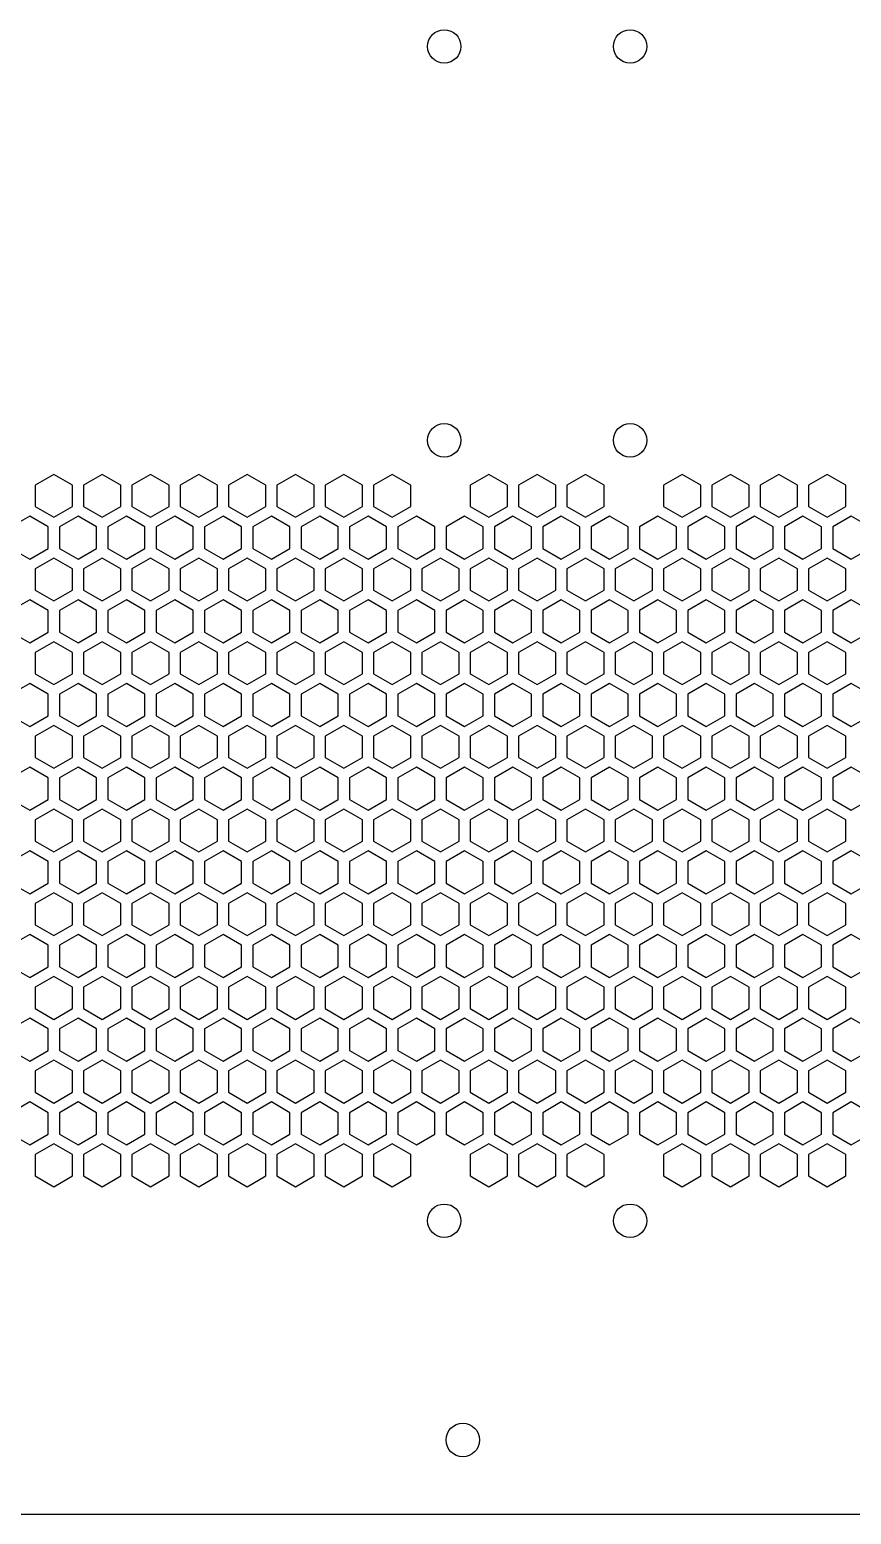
# Model space of a CAD drawing. Header units: millimetres. Extents: x 0 to 430, y 0 to 500.
# Drawn here: x 211.8 to 322.2, y 0 to 199.8 of the extents above; entities that cross this region are included whole.
import ezdxf

# ---------------------------------------------------------------- set-up
doc = ezdxf.new("R2010")
doc.units = ezdxf.units.MM
doc.layers.add('CUT', color=1, linetype='CONTINUOUS')

msp = doc.modelspace()

# ---------------------------------------------------------------- linework, layer by layer
at = {"layer": 'CUT'}
msp.add_line((0, 0), (430, 0), dxfattribs=at)
for points in [[(217.5, 138.4767), (215, 139.9201), (212.5, 138.4767), (212.5, 135.5899), (215, 134.1466), (217.5, 135.5899)], [(224, 138.4767), (221.5, 139.9201), (219, 138.4767), (219, 135.5899), (221.5, 134.1466), (224, 135.5899)], [(230.5, 138.4767), (228, 139.9201), (225.5, 138.4767), (225.5, 135.5899), (228, 134.1466), (230.5, 135.5899)], [(237, 138.4767), (234.5, 139.9201), (232, 138.4767), (232, 135.5899), (234.5, 134.1466), (237, 135.5899)], [(243.5, 138.4767), (241, 139.9201), (238.5, 138.4767), (238.5, 135.5899), (241, 134.1466), (243.5, 135.5899)], [(250, 138.4767), (247.5, 139.9201), (245, 138.4767), (245, 135.5899), (247.5, 134.1466), (250, 135.5899)], [(256.5, 138.4767), (254, 139.9201), (251.5, 138.4767), (251.5, 135.5899), (254, 134.1466), (256.5, 135.5899)], [(263, 138.4767), (260.5, 139.9201), (258, 138.4767), (258, 135.5899), (260.5, 134.1466), (263, 135.5899)], [(276, 138.4767), (273.5, 139.9201), (271, 138.4767), (271, 135.5899), (273.5, 134.1466), (276, 135.5899)], [(282.5, 138.4767), (280, 139.9201), (277.5, 138.4767), (277.5, 135.5899), (280, 134.1466), (282.5, 135.5899)], [(289, 138.4767), (286.5, 139.9201), (284, 138.4767), (284, 135.5899), (286.5, 134.1466), (289, 135.5899)], [(302, 138.4767), (299.5, 139.9201), (297, 138.4767), (297, 135.5899), (299.5, 134.1466), (302, 135.5899)], [(308.5, 138.4767), (306, 139.9201), (303.5, 138.4767), (303.5, 135.5899), (306, 134.1466), (308.5, 135.5899)], [(315, 138.4767), (312.5, 139.9201), (310, 138.4767), (310, 135.5899), (312.5, 134.1466), (315, 135.5899)], [(321.5, 138.4767), (319, 139.9201), (316.5, 138.4767), (316.5, 135.5899), (319, 134.1466), (321.5, 135.5899)], [(214.25, 132.8475), (211.75, 134.2909), (209.25, 132.8475), (209.25, 129.9608), (211.75, 128.5174), (214.25, 129.9608)], [(220.75, 132.8475), (218.25, 134.2909), (215.75, 132.8475), (215.75, 129.9608), (218.25, 128.5174), (220.75, 129.9608)], [(227.25, 132.8475), (224.75, 134.2909), (222.25, 132.8475), (222.25, 129.9608), (224.75, 128.5174), (227.25, 129.9608)], [(233.75, 132.8475), (231.25, 134.2909), (228.75, 132.8475), (228.75, 129.9608), (231.25, 128.5174), (233.75, 129.9608)], [(240.25, 132.8475), (237.75, 134.2909), (235.25, 132.8475), (235.25, 129.9608), (237.75, 128.5174), (240.25, 129.9608)], [(246.75, 132.8475), (244.25, 134.2909), (241.75, 132.8475), (241.75, 129.9608), (244.25, 128.5174), (246.75, 129.9608)], [(253.25, 132.8475), (250.75, 134.2909), (248.25, 132.8475), (248.25, 129.9608), (250.75, 128.5174), (253.25, 129.9608)], [(259.75, 132.8475), (257.25, 134.2909), (254.75, 132.8475), (254.75, 129.9608), (257.25, 128.5174), (259.75, 129.9608)], [(266.25, 132.8475), (263.75, 134.2909), (261.25, 132.8475), (261.25, 129.9608), (263.75, 128.5174), (266.25, 129.9608)], [(272.75, 132.8475), (270.25, 134.2909), (267.75, 132.8475), (267.75, 129.9608), (270.25, 128.5174), (272.75, 129.9608)], [(279.25, 132.8475), (276.75, 134.2909), (274.25, 132.8475), (274.25, 129.9608), (276.75, 128.5174), (279.25, 129.9608)], [(285.75, 132.8475), (283.25, 134.2909), (280.75, 132.8475), (280.75, 129.9608), (283.25, 128.5174), (285.75, 129.9608)], [(292.25, 132.8475), (289.75, 134.2909), (287.25, 132.8475), (287.25, 129.9608), (289.75, 128.5174), (292.25, 129.9608)], [(298.75, 132.8475), (296.25, 134.2909), (293.75, 132.8475), (293.75, 129.9608), (296.25, 128.5174), (298.75, 129.9608)], [(305.25, 132.8475), (302.75, 134.2909), (300.25, 132.8475), (300.25, 129.9608), (302.75, 128.5174), (305.25, 129.9608)], [(311.75, 132.8475), (309.25, 134.2909), (306.75, 132.8475), (306.75, 129.9608), (309.25, 128.5174), (311.75, 129.9608)], [(318.25, 132.8475), (315.75, 134.2909), (313.25, 132.8475), (313.25, 129.9608), (315.75, 128.5174), (318.25, 129.9608)], [(324.75, 132.8475), (322.25, 134.2909), (319.75, 132.8475), (319.75, 129.9608), (322.25, 128.5174), (324.75, 129.9608)], [(217.5, 127.2184), (215, 128.6617), (212.5, 127.2184), (212.5, 124.3316), (215, 122.8882), (217.5, 124.3316)], [(224, 127.2184), (221.5, 128.6617), (219, 127.2184), (219, 124.3316), (221.5, 122.8882), (224, 124.3316)], [(230.5, 127.2184), (228, 128.6617), (225.5, 127.2184), (225.5, 124.3316), (228, 122.8882), (230.5, 124.3316)], [(237, 127.2184), (234.5, 128.6617), (232, 127.2184), (232, 124.3316), (234.5, 122.8882), (237, 124.3316)], [(243.5, 127.2184), (241, 128.6617), (238.5, 127.2184), (238.5, 124.3316), (241, 122.8882), (243.5, 124.3316)], [(250, 127.2184), (247.5, 128.6617), (245, 127.2184), (245, 124.3316), (247.5, 122.8882), (250, 124.3316)], [(256.5, 127.2184), (254, 128.6617), (251.5, 127.2184), (251.5, 124.3316), (254, 122.8882), (256.5, 124.3316)], [(263, 127.2184), (260.5, 128.6617), (258, 127.2184), (258, 124.3316), (260.5, 122.8882), (263, 124.3316)], [(269.5, 127.2184), (267, 128.6617), (264.5, 127.2184), (264.5, 124.3316), (267, 122.8882), (269.5, 124.3316)], [(276, 127.2184), (273.5, 128.6617), (271, 127.2184), (271, 124.3316), (273.5, 122.8882), (276, 124.3316)], [(282.5, 127.2184), (280, 128.6617), (277.5, 127.2184), (277.5, 124.3316), (280, 122.8882), (282.5, 124.3316)], [(289, 127.2184), (286.5, 128.6617), (284, 127.2184), (284, 124.3316), (286.5, 122.8882), (289, 124.3316)], [(295.5, 127.2184), (293, 128.6617), (290.5, 127.2184), (290.5, 124.3316), (293, 122.8882), (295.5, 124.3316)], [(302, 127.2184), (299.5, 128.6617), (297, 127.2184), (297, 124.3316), (299.5, 122.8882), (302, 124.3316)], [(308.5, 127.2184), (306, 128.6617), (303.5, 127.2184), (303.5, 124.3316), (306, 122.8882), (308.5, 124.3316)], [(315, 127.2184), (312.5, 128.6617), (310, 127.2184), (310, 124.3316), (312.5, 122.8882), (315, 124.3316)], [(321.5, 127.2184), (319, 128.6617), (316.5, 127.2184), (316.5, 124.3316), (319, 122.8882), (321.5, 124.3316)], [(214.25, 121.5892), (211.75, 123.0326), (209.25, 121.5892), (209.25, 118.7024), (211.75, 117.2591), (214.25, 118.7024)], [(220.75, 121.5892), (218.25, 123.0326), (215.75, 121.5892), (215.75, 118.7024), (218.25, 117.2591), (220.75, 118.7024)], [(227.25, 121.5892), (224.75, 123.0326), (222.25, 121.5892), (222.25, 118.7024), (224.75, 117.2591), (227.25, 118.7024)], [(233.75, 121.5892), (231.25, 123.0326), (228.75, 121.5892), (228.75, 118.7024), (231.25, 117.2591), (233.75, 118.7024)], [(240.25, 121.5892), (237.75, 123.0326), (235.25, 121.5892), (235.25, 118.7024), (237.75, 117.2591), (240.25, 118.7024)], [(246.75, 121.5892), (244.25, 123.0326), (241.75, 121.5892), (241.75, 118.7024), (244.25, 117.2591), (246.75, 118.7024)], [(253.25, 121.5892), (250.75, 123.0326), (248.25, 121.5892), (248.25, 118.7024), (250.75, 117.2591), (253.25, 118.7024)], [(259.75, 121.5892), (257.25, 123.0326), (254.75, 121.5892), (254.75, 118.7024), (257.25, 117.2591), (259.75, 118.7024)], [(266.25, 121.5892), (263.75, 123.0326), (261.25, 121.5892), (261.25, 118.7024), (263.75, 117.2591), (266.25, 118.7024)], [(272.75, 121.5892), (270.25, 123.0326), (267.75, 121.5892), (267.75, 118.7024), (270.25, 117.2591), (272.75, 118.7024)], [(279.25, 121.5892), (276.75, 123.0326), (274.25, 121.5892), (274.25, 118.7024), (276.75, 117.2591), (279.25, 118.7024)], [(285.75, 121.5892), (283.25, 123.0326), (280.75, 121.5892), (280.75, 118.7024), (283.25, 117.2591), (285.75, 118.7024)], [(292.25, 121.5892), (289.75, 123.0326), (287.25, 121.5892), (287.25, 118.7024), (289.75, 117.2591), (292.25, 118.7024)], [(298.75, 121.5892), (296.25, 123.0326), (293.75, 121.5892), (293.75, 118.7024), (296.25, 117.2591), (298.75, 118.7024)], [(305.25, 121.5892), (302.75, 123.0326), (300.25, 121.5892), (300.25, 118.7024), (302.75, 117.2591), (305.25, 118.7024)], [(311.75, 121.5892), (309.25, 123.0326), (306.75, 121.5892), (306.75, 118.7024), (309.25, 117.2591), (311.75, 118.7024)], [(318.25, 121.5892), (315.75, 123.0326), (313.25, 121.5892), (313.25, 118.7024), (315.75, 117.2591), (318.25, 118.7024)], [(324.75, 121.5892), (322.25, 123.0326), (319.75, 121.5892), (319.75, 118.7024), (322.25, 117.2591), (324.75, 118.7024)], [(217.5, 115.96), (215, 117.4034), (212.5, 115.96), (212.5, 113.0733), (215, 111.6299), (217.5, 113.0733)], [(224, 115.96), (221.5, 117.4034), (219, 115.96), (219, 113.0733), (221.5, 111.6299), (224, 113.0733)], [(230.5, 115.96), (228, 117.4034), (225.5, 115.96), (225.5, 113.0733), (228, 111.6299), (230.5, 113.0733)], [(237, 115.96), (234.5, 117.4034), (232, 115.96), (232, 113.0733), (234.5, 111.6299), (237, 113.0733)], [(243.5, 115.96), (241, 117.4034), (238.5, 115.96), (238.5, 113.0733), (241, 111.6299), (243.5, 113.0733)], [(250, 115.96), (247.5, 117.4034), (245, 115.96), (245, 113.0733), (247.5, 111.6299), (250, 113.0733)], [(256.5, 115.96), (254, 117.4034), (251.5, 115.96), (251.5, 113.0733), (254, 111.6299), (256.5, 113.0733)], [(263, 115.96), (260.5, 117.4034), (258, 115.96), (258, 113.0733), (260.5, 111.6299), (263, 113.0733)], [(269.5, 115.96), (267, 117.4034), (264.5, 115.96), (264.5, 113.0733), (267, 111.6299), (269.5, 113.0733)], [(276, 115.96), (273.5, 117.4034), (271, 115.96), (271, 113.0733), (273.5, 111.6299), (276, 113.0733)], [(282.5, 115.96), (280, 117.4034), (277.5, 115.96), (277.5, 113.0733), (280, 111.6299), (282.5, 113.0733)], [(289, 115.96), (286.5, 117.4034), (284, 115.96), (284, 113.0733), (286.5, 111.6299), (289, 113.0733)], [(295.5, 115.96), (293, 117.4034), (290.5, 115.96), (290.5, 113.0733), (293, 111.6299), (295.5, 113.0733)], [(302, 115.96), (299.5, 117.4034), (297, 115.96), (297, 113.0733), (299.5, 111.6299), (302, 113.0733)], [(308.5, 115.96), (306, 117.4034), (303.5, 115.96), (303.5, 113.0733), (306, 111.6299), (308.5, 113.0733)], [(315, 115.96), (312.5, 117.4034), (310, 115.96), (310, 113.0733), (312.5, 111.6299), (315, 113.0733)], [(321.5, 115.96), (319, 117.4034), (316.5, 115.96), (316.5, 113.0733), (319, 111.6299), (321.5, 113.0733)], [(214.25, 110.3309), (211.75, 111.7742), (209.25, 110.3309), (209.25, 107.4441), (211.75, 106.0007), (214.25, 107.4441)], [(220.75, 110.3309), (218.25, 111.7742), (215.75, 110.3309), (215.75, 107.4441), (218.25, 106.0007), (220.75, 107.4441)], [(227.25, 110.3309), (224.75, 111.7742), (222.25, 110.3309), (222.25, 107.4441), (224.75, 106.0007), (227.25, 107.4441)], [(233.75, 110.3309), (231.25, 111.7742), (228.75, 110.3309), (228.75, 107.4441), (231.25, 106.0007), (233.75, 107.4441)], [(240.25, 110.3309), (237.75, 111.7742), (235.25, 110.3309), (235.25, 107.4441), (237.75, 106.0007), (240.25, 107.4441)], [(246.75, 110.3309), (244.25, 111.7742), (241.75, 110.3309), (241.75, 107.4441), (244.25, 106.0007), (246.75, 107.4441)], [(253.25, 110.3309), (250.75, 111.7742), (248.25, 110.3309), (248.25, 107.4441), (250.75, 106.0007), (253.25, 107.4441)], [(259.75, 110.3309), (257.25, 111.7742), (254.75, 110.3309), (254.75, 107.4441), (257.25, 106.0007), (259.75, 107.4441)], [(266.25, 110.3309), (263.75, 111.7742), (261.25, 110.3309), (261.25, 107.4441), (263.75, 106.0007), (266.25, 107.4441)], [(272.75, 110.3309), (270.25, 111.7742), (267.75, 110.3309), (267.75, 107.4441), (270.25, 106.0007), (272.75, 107.4441)], [(279.25, 110.3309), (276.75, 111.7742), (274.25, 110.3309), (274.25, 107.4441), (276.75, 106.0007), (279.25, 107.4441)], [(285.75, 110.3309), (283.25, 111.7742), (280.75, 110.3309), (280.75, 107.4441), (283.25, 106.0007), (285.75, 107.4441)], [(292.25, 110.3309), (289.75, 111.7742), (287.25, 110.3309), (287.25, 107.4441), (289.75, 106.0007), (292.25, 107.4441)], [(298.75, 110.3309), (296.25, 111.7742), (293.75, 110.3309), (293.75, 107.4441), (296.25, 106.0007), (298.75, 107.4441)], [(305.25, 110.3309), (302.75, 111.7742), (300.25, 110.3309), (300.25, 107.4441), (302.75, 106.0007), (305.25, 107.4441)], [(311.75, 110.3309), (309.25, 111.7742), (306.75, 110.3309), (306.75, 107.4441), (309.25, 106.0007), (311.75, 107.4441)], [(318.25, 110.3309), (315.75, 111.7742), (313.25, 110.3309), (313.25, 107.4441), (315.75, 106.0007), (318.25, 107.4441)], [(324.75, 110.3309), (322.25, 111.7742), (319.75, 110.3309), (319.75, 107.4441), (322.25, 106.0007), (324.75, 107.4441)], [(217.5, 104.7017), (215, 106.1451), (212.5, 104.7017), (212.5, 101.815), (215, 100.3716), (217.5, 101.815)], [(224, 104.7017), (221.5, 106.1451), (219, 104.7017), (219, 101.815), (221.5, 100.3716), (224, 101.815)], [(230.5, 104.7017), (228, 106.1451), (225.5, 104.7017), (225.5, 101.815), (228, 100.3716), (230.5, 101.815)], [(237, 104.7017), (234.5, 106.1451), (232, 104.7017), (232, 101.815), (234.5, 100.3716), (237, 101.815)], [(243.5, 104.7017), (241, 106.1451), (238.5, 104.7017), (238.5, 101.815), (241, 100.3716), (243.5, 101.815)], [(250, 104.7017), (247.5, 106.1451), (245, 104.7017), (245, 101.815), (247.5, 100.3716), (250, 101.815)], [(256.5, 104.7017), (254, 106.1451), (251.5, 104.7017), (251.5, 101.815), (254, 100.3716), (256.5, 101.815)], [(263, 104.7017), (260.5, 106.1451), (258, 104.7017), (258, 101.815), (260.5, 100.3716), (263, 101.815)], [(269.5, 104.7017), (267, 106.1451), (264.5, 104.7017), (264.5, 101.815), (267, 100.3716), (269.5, 101.815)], [(276, 104.7017), (273.5, 106.1451), (271, 104.7017), (271, 101.815), (273.5, 100.3716), (276, 101.815)], [(282.5, 104.7017), (280, 106.1451), (277.5, 104.7017), (277.5, 101.815), (280, 100.3716), (282.5, 101.815)], [(289, 104.7017), (286.5, 106.1451), (284, 104.7017), (284, 101.815), (286.5, 100.3716), (289, 101.815)], [(295.5, 104.7017), (293, 106.1451), (290.5, 104.7017), (290.5, 101.815), (293, 100.3716), (295.5, 101.815)], [(302, 104.7017), (299.5, 106.1451), (297, 104.7017), (297, 101.815), (299.5, 100.3716), (302, 101.815)], [(308.5, 104.7017), (306, 106.1451), (303.5, 104.7017), (303.5, 101.815), (306, 100.3716), (308.5, 101.815)], [(315, 104.7017), (312.5, 106.1451), (310, 104.7017), (310, 101.815), (312.5, 100.3716), (315, 101.815)], [(321.5, 104.7017), (319, 106.1451), (316.5, 104.7017), (316.5, 101.815), (319, 100.3716), (321.5, 101.815)], [(214.25, 99.0725), (211.75, 100.5159), (209.25, 99.0725), (209.25, 96.1858), (211.75, 94.7424), (214.25, 96.1858)], [(220.75, 99.0725), (218.25, 100.5159), (215.75, 99.0725), (215.75, 96.1858), (218.25, 94.7424), (220.75, 96.1858)], [(227.25, 99.0725), (224.75, 100.5159), (222.25, 99.0725), (222.25, 96.1858), (224.75, 94.7424), (227.25, 96.1858)], [(233.75, 99.0725), (231.25, 100.5159), (228.75, 99.0725), (228.75, 96.1858), (231.25, 94.7424), (233.75, 96.1858)], [(240.25, 99.0725), (237.75, 100.5159), (235.25, 99.0725), (235.25, 96.1858), (237.75, 94.7424), (240.25, 96.1858)], [(246.75, 99.0725), (244.25, 100.5159), (241.75, 99.0725), (241.75, 96.1858), (244.25, 94.7424), (246.75, 96.1858)], [(253.25, 99.0725), (250.75, 100.5159), (248.25, 99.0725), (248.25, 96.1858), (250.75, 94.7424), (253.25, 96.1858)], [(259.75, 99.0725), (257.25, 100.5159), (254.75, 99.0725), (254.75, 96.1858), (257.25, 94.7424), (259.75, 96.1858)], [(266.25, 99.0725), (263.75, 100.5159), (261.25, 99.0725), (261.25, 96.1858), (263.75, 94.7424), (266.25, 96.1858)], [(272.75, 99.0725), (270.25, 100.5159), (267.75, 99.0725), (267.75, 96.1858), (270.25, 94.7424), (272.75, 96.1858)], [(279.25, 99.0725), (276.75, 100.5159), (274.25, 99.0725), (274.25, 96.1858), (276.75, 94.7424), (279.25, 96.1858)], [(285.75, 99.0725), (283.25, 100.5159), (280.75, 99.0725), (280.75, 96.1858), (283.25, 94.7424), (285.75, 96.1858)], [(292.25, 99.0725), (289.75, 100.5159), (287.25, 99.0725), (287.25, 96.1858), (289.75, 94.7424), (292.25, 96.1858)], [(298.75, 99.0725), (296.25, 100.5159), (293.75, 99.0725), (293.75, 96.1858), (296.25, 94.7424), (298.75, 96.1858)], [(305.25, 99.0725), (302.75, 100.5159), (300.25, 99.0725), (300.25, 96.1858), (302.75, 94.7424), (305.25, 96.1858)], [(311.75, 99.0725), (309.25, 100.5159), (306.75, 99.0725), (306.75, 96.1858), (309.25, 94.7424), (311.75, 96.1858)], [(318.25, 99.0725), (315.75, 100.5159), (313.25, 99.0725), (313.25, 96.1858), (315.75, 94.7424), (318.25, 96.1858)], [(324.75, 99.0725), (322.25, 100.5159), (319.75, 99.0725), (319.75, 96.1858), (322.25, 94.7424), (324.75, 96.1858)], [(217.5, 93.4434), (215, 94.8868), (212.5, 93.4434), (212.5, 90.5566), (215, 89.1132), (217.5, 90.5566)], [(224, 93.4434), (221.5, 94.8868), (219, 93.4434), (219, 90.5566), (221.5, 89.1132), (224, 90.5566)], [(230.5, 93.4434), (228, 94.8868), (225.5, 93.4434), (225.5, 90.5566), (228, 89.1132), (230.5, 90.5566)], [(237, 93.4434), (234.5, 94.8868), (232, 93.4434), (232, 90.5566), (234.5, 89.1132), (237, 90.5566)], [(243.5, 93.4434), (241, 94.8868), (238.5, 93.4434), (238.5, 90.5566), (241, 89.1132), (243.5, 90.5566)], [(250, 93.4434), (247.5, 94.8868), (245, 93.4434), (245, 90.5566), (247.5, 89.1132), (250, 90.5566)], [(256.5, 93.4434), (254, 94.8868), (251.5, 93.4434), (251.5, 90.5566), (254, 89.1132), (256.5, 90.5566)], [(263, 93.4434), (260.5, 94.8868), (258, 93.4434), (258, 90.5566), (260.5, 89.1132), (263, 90.5566)], [(269.5, 93.4434), (267, 94.8868), (264.5, 93.4434), (264.5, 90.5566), (267, 89.1132), (269.5, 90.5566)], [(276, 93.4434), (273.5, 94.8868), (271, 93.4434), (271, 90.5566), (273.5, 89.1132), (276, 90.5566)], [(282.5, 93.4434), (280, 94.8868), (277.5, 93.4434), (277.5, 90.5566), (280, 89.1132), (282.5, 90.5566)], [(289, 93.4434), (286.5, 94.8868), (284, 93.4434), (284, 90.5566), (286.5, 89.1132), (289, 90.5566)], [(295.5, 93.4434), (293, 94.8868), (290.5, 93.4434), (290.5, 90.5566), (293, 89.1132), (295.5, 90.5566)], [(302, 93.4434), (299.5, 94.8868), (297, 93.4434), (297, 90.5566), (299.5, 89.1132), (302, 90.5566)], [(308.5, 93.4434), (306, 94.8868), (303.5, 93.4434), (303.5, 90.5566), (306, 89.1132), (308.5, 90.5566)], [(315, 93.4434), (312.5, 94.8868), (310, 93.4434), (310, 90.5566), (312.5, 89.1132), (315, 90.5566)], [(321.5, 93.4434), (319, 94.8868), (316.5, 93.4434), (316.5, 90.5566), (319, 89.1132), (321.5, 90.5566)], [(214.25, 87.8142), (211.75, 89.2576), (209.25, 87.8142), (209.25, 84.9275), (211.75, 83.4841), (214.25, 84.9275)], [(220.75, 87.8142), (218.25, 89.2576), (215.75, 87.8142), (215.75, 84.9275), (218.25, 83.4841), (220.75, 84.9275)], [(227.25, 87.8142), (224.75, 89.2576), (222.25, 87.8142), (222.25, 84.9275), (224.75, 83.4841), (227.25, 84.9275)], [(233.75, 87.8142), (231.25, 89.2576), (228.75, 87.8142), (228.75, 84.9275), (231.25, 83.4841), (233.75, 84.9275)], [(240.25, 87.8142), (237.75, 89.2576), (235.25, 87.8142), (235.25, 84.9275), (237.75, 83.4841), (240.25, 84.9275)], [(246.75, 87.8142), (244.25, 89.2576), (241.75, 87.8142), (241.75, 84.9275), (244.25, 83.4841), (246.75, 84.9275)], [(253.25, 87.8142), (250.75, 89.2576), (248.25, 87.8142), (248.25, 84.9275), (250.75, 83.4841), (253.25, 84.9275)], [(259.75, 87.8142), (257.25, 89.2576), (254.75, 87.8142), (254.75, 84.9275), (257.25, 83.4841), (259.75, 84.9275)], [(266.25, 87.8142), (263.75, 89.2576), (261.25, 87.8142), (261.25, 84.9275), (263.75, 83.4841), (266.25, 84.9275)], [(272.75, 87.8142), (270.25, 89.2576), (267.75, 87.8142), (267.75, 84.9275), (270.25, 83.4841), (272.75, 84.9275)], [(279.25, 87.8142), (276.75, 89.2576), (274.25, 87.8142), (274.25, 84.9275), (276.75, 83.4841), (279.25, 84.9275)], [(285.75, 87.8142), (283.25, 89.2576), (280.75, 87.8142), (280.75, 84.9275), (283.25, 83.4841), (285.75, 84.9275)], [(292.25, 87.8142), (289.75, 89.2576), (287.25, 87.8142), (287.25, 84.9275), (289.75, 83.4841), (292.25, 84.9275)], [(298.75, 87.8142), (296.25, 89.2576), (293.75, 87.8142), (293.75, 84.9275), (296.25, 83.4841), (298.75, 84.9275)], [(305.25, 87.8142), (302.75, 89.2576), (300.25, 87.8142), (300.25, 84.9275), (302.75, 83.4841), (305.25, 84.9275)], [(311.75, 87.8142), (309.25, 89.2576), (306.75, 87.8142), (306.75, 84.9275), (309.25, 83.4841), (311.75, 84.9275)], [(318.25, 87.8142), (315.75, 89.2576), (313.25, 87.8142), (313.25, 84.9275), (315.75, 83.4841), (318.25, 84.9275)], [(324.75, 87.8142), (322.25, 89.2576), (319.75, 87.8142), (319.75, 84.9275), (322.25, 83.4841), (324.75, 84.9275)], [(217.5, 82.185), (215, 83.6284), (212.5, 82.185), (212.5, 79.2983), (215, 77.8549), (217.5, 79.2983)], [(224, 82.185), (221.5, 83.6284), (219, 82.185), (219, 79.2983), (221.5, 77.8549), (224, 79.2983)], [(230.5, 82.185), (228, 83.6284), (225.5, 82.185), (225.5, 79.2983), (228, 77.8549), (230.5, 79.2983)], [(237, 82.185), (234.5, 83.6284), (232, 82.185), (232, 79.2983), (234.5, 77.8549), (237, 79.2983)], [(243.5, 82.185), (241, 83.6284), (238.5, 82.185), (238.5, 79.2983), (241, 77.8549), (243.5, 79.2983)], [(250, 82.185), (247.5, 83.6284), (245, 82.185), (245, 79.2983), (247.5, 77.8549), (250, 79.2983)], [(256.5, 82.185), (254, 83.6284), (251.5, 82.185), (251.5, 79.2983), (254, 77.8549), (256.5, 79.2983)], [(263, 82.185), (260.5, 83.6284), (258, 82.185), (258, 79.2983), (260.5, 77.8549), (263, 79.2983)], [(269.5, 82.185), (267, 83.6284), (264.5, 82.185), (264.5, 79.2983), (267, 77.8549), (269.5, 79.2983)], [(276, 82.185), (273.5, 83.6284), (271, 82.185), (271, 79.2983), (273.5, 77.8549), (276, 79.2983)], [(282.5, 82.185), (280, 83.6284), (277.5, 82.185), (277.5, 79.2983), (280, 77.8549), (282.5, 79.2983)], [(289, 82.185), (286.5, 83.6284), (284, 82.185), (284, 79.2983), (286.5, 77.8549), (289, 79.2983)], [(295.5, 82.185), (293, 83.6284), (290.5, 82.185), (290.5, 79.2983), (293, 77.8549), (295.5, 79.2983)], [(302, 82.185), (299.5, 83.6284), (297, 82.185), (297, 79.2983), (299.5, 77.8549), (302, 79.2983)], [(308.5, 82.185), (306, 83.6284), (303.5, 82.185), (303.5, 79.2983), (306, 77.8549), (308.5, 79.2983)], [(315, 82.185), (312.5, 83.6284), (310, 82.185), (310, 79.2983), (312.5, 77.8549), (315, 79.2983)], [(321.5, 82.185), (319, 83.6284), (316.5, 82.185), (316.5, 79.2983), (319, 77.8549), (321.5, 79.2983)], [(214.25, 76.5559), (211.75, 77.9993), (209.25, 76.5559), (209.25, 73.6691), (211.75, 72.2258), (214.25, 73.6691)], [(220.75, 76.5559), (218.25, 77.9993), (215.75, 76.5559), (215.75, 73.6691), (218.25, 72.2258), (220.75, 73.6691)], [(227.25, 76.5559), (224.75, 77.9993), (222.25, 76.5559), (222.25, 73.6691), (224.75, 72.2258), (227.25, 73.6691)], [(233.75, 76.5559), (231.25, 77.9993), (228.75, 76.5559), (228.75, 73.6691), (231.25, 72.2258), (233.75, 73.6691)], [(240.25, 76.5559), (237.75, 77.9993), (235.25, 76.5559), (235.25, 73.6691), (237.75, 72.2258), (240.25, 73.6691)], [(246.75, 76.5559), (244.25, 77.9993), (241.75, 76.5559), (241.75, 73.6691), (244.25, 72.2258), (246.75, 73.6691)], [(253.25, 76.5559), (250.75, 77.9993), (248.25, 76.5559), (248.25, 73.6691), (250.75, 72.2258), (253.25, 73.6691)], [(259.75, 76.5559), (257.25, 77.9993), (254.75, 76.5559), (254.75, 73.6691), (257.25, 72.2258), (259.75, 73.6691)], [(266.25, 76.5559), (263.75, 77.9993), (261.25, 76.5559), (261.25, 73.6691), (263.75, 72.2258), (266.25, 73.6691)], [(272.75, 76.5559), (270.25, 77.9993), (267.75, 76.5559), (267.75, 73.6691), (270.25, 72.2258), (272.75, 73.6691)], [(279.25, 76.5559), (276.75, 77.9993), (274.25, 76.5559), (274.25, 73.6691), (276.75, 72.2258), (279.25, 73.6691)], [(285.75, 76.5559), (283.25, 77.9993), (280.75, 76.5559), (280.75, 73.6691), (283.25, 72.2258), (285.75, 73.6691)], [(292.25, 76.5559), (289.75, 77.9993), (287.25, 76.5559), (287.25, 73.6691), (289.75, 72.2258), (292.25, 73.6691)], [(298.75, 76.5559), (296.25, 77.9993), (293.75, 76.5559), (293.75, 73.6691), (296.25, 72.2258), (298.75, 73.6691)], [(305.25, 76.5559), (302.75, 77.9993), (300.25, 76.5559), (300.25, 73.6691), (302.75, 72.2258), (305.25, 73.6691)], [(311.75, 76.5559), (309.25, 77.9993), (306.75, 76.5559), (306.75, 73.6691), (309.25, 72.2258), (311.75, 73.6691)], [(318.25, 76.5559), (315.75, 77.9993), (313.25, 76.5559), (313.25, 73.6691), (315.75, 72.2258), (318.25, 73.6691)], [(324.75, 76.5559), (322.25, 77.9993), (319.75, 76.5559), (319.75, 73.6691), (322.25, 72.2258), (324.75, 73.6691)], [(217.5, 70.9267), (215, 72.3701), (212.5, 70.9267), (212.5, 68.04), (215, 66.5966), (217.5, 68.04)], [(224, 70.9267), (221.5, 72.3701), (219, 70.9267), (219, 68.04), (221.5, 66.5966), (224, 68.04)], [(230.5, 70.9267), (228, 72.3701), (225.5, 70.9267), (225.5, 68.04), (228, 66.5966), (230.5, 68.04)], [(237, 70.9267), (234.5, 72.3701), (232, 70.9267), (232, 68.04), (234.5, 66.5966), (237, 68.04)], [(243.5, 70.9267), (241, 72.3701), (238.5, 70.9267), (238.5, 68.04), (241, 66.5966), (243.5, 68.04)], [(250, 70.9267), (247.5, 72.3701), (245, 70.9267), (245, 68.04), (247.5, 66.5966), (250, 68.04)], [(256.5, 70.9267), (254, 72.3701), (251.5, 70.9267), (251.5, 68.04), (254, 66.5966), (256.5, 68.04)], [(263, 70.9267), (260.5, 72.3701), (258, 70.9267), (258, 68.04), (260.5, 66.5966), (263, 68.04)], [(269.5, 70.9267), (267, 72.3701), (264.5, 70.9267), (264.5, 68.04), (267, 66.5966), (269.5, 68.04)], [(276, 70.9267), (273.5, 72.3701), (271, 70.9267), (271, 68.04), (273.5, 66.5966), (276, 68.04)], [(282.5, 70.9267), (280, 72.3701), (277.5, 70.9267), (277.5, 68.04), (280, 66.5966), (282.5, 68.04)], [(289, 70.9267), (286.5, 72.3701), (284, 70.9267), (284, 68.04), (286.5, 66.5966), (289, 68.04)], [(295.5, 70.9267), (293, 72.3701), (290.5, 70.9267), (290.5, 68.04), (293, 66.5966), (295.5, 68.04)], [(302, 70.9267), (299.5, 72.3701), (297, 70.9267), (297, 68.04), (299.5, 66.5966), (302, 68.04)], [(308.5, 70.9267), (306, 72.3701), (303.5, 70.9267), (303.5, 68.04), (306, 66.5966), (308.5, 68.04)], [(315, 70.9267), (312.5, 72.3701), (310, 70.9267), (310, 68.04), (312.5, 66.5966), (315, 68.04)], [(321.5, 70.9267), (319, 72.3701), (316.5, 70.9267), (316.5, 68.04), (319, 66.5966), (321.5, 68.04)], [(214.25, 65.2976), (211.75, 66.7409), (209.25, 65.2976), (209.25, 62.4108), (211.75, 60.9674), (214.25, 62.4108)], [(220.75, 65.2976), (218.25, 66.7409), (215.75, 65.2976), (215.75, 62.4108), (218.25, 60.9674), (220.75, 62.4108)], [(227.25, 65.2976), (224.75, 66.7409), (222.25, 65.2976), (222.25, 62.4108), (224.75, 60.9674), (227.25, 62.4108)], [(233.75, 65.2976), (231.25, 66.7409), (228.75, 65.2976), (228.75, 62.4108), (231.25, 60.9674), (233.75, 62.4108)], [(240.25, 65.2976), (237.75, 66.7409), (235.25, 65.2976), (235.25, 62.4108), (237.75, 60.9674), (240.25, 62.4108)], [(246.75, 65.2976), (244.25, 66.7409), (241.75, 65.2976), (241.75, 62.4108), (244.25, 60.9674), (246.75, 62.4108)], [(253.25, 65.2976), (250.75, 66.7409), (248.25, 65.2976), (248.25, 62.4108), (250.75, 60.9674), (253.25, 62.4108)], [(259.75, 65.2976), (257.25, 66.7409), (254.75, 65.2976), (254.75, 62.4108), (257.25, 60.9674), (259.75, 62.4108)], [(266.25, 65.2976), (263.75, 66.7409), (261.25, 65.2976), (261.25, 62.4108), (263.75, 60.9674), (266.25, 62.4108)], [(272.75, 65.2976), (270.25, 66.7409), (267.75, 65.2976), (267.75, 62.4108), (270.25, 60.9674), (272.75, 62.4108)], [(279.25, 65.2976), (276.75, 66.7409), (274.25, 65.2976), (274.25, 62.4108), (276.75, 60.9674), (279.25, 62.4108)], [(285.75, 65.2976), (283.25, 66.7409), (280.75, 65.2976), (280.75, 62.4108), (283.25, 60.9674), (285.75, 62.4108)], [(292.25, 65.2976), (289.75, 66.7409), (287.25, 65.2976), (287.25, 62.4108), (289.75, 60.9674), (292.25, 62.4108)], [(298.75, 65.2976), (296.25, 66.7409), (293.75, 65.2976), (293.75, 62.4108), (296.25, 60.9674), (298.75, 62.4108)], [(305.25, 65.2976), (302.75, 66.7409), (300.25, 65.2976), (300.25, 62.4108), (302.75, 60.9674), (305.25, 62.4108)], [(311.75, 65.2976), (309.25, 66.7409), (306.75, 65.2976), (306.75, 62.4108), (309.25, 60.9674), (311.75, 62.4108)], [(318.25, 65.2976), (315.75, 66.7409), (313.25, 65.2976), (313.25, 62.4108), (315.75, 60.9674), (318.25, 62.4108)], [(324.75, 65.2976), (322.25, 66.7409), (319.75, 65.2976), (319.75, 62.4108), (322.25, 60.9674), (324.75, 62.4108)], [(217.5, 59.6684), (215, 61.1118), (212.5, 59.6684), (212.5, 56.7816), (215, 55.3383), (217.5, 56.7816)], [(224, 59.6684), (221.5, 61.1118), (219, 59.6684), (219, 56.7816), (221.5, 55.3383), (224, 56.7816)], [(230.5, 59.6684), (228, 61.1118), (225.5, 59.6684), (225.5, 56.7816), (228, 55.3383), (230.5, 56.7816)], [(237, 59.6684), (234.5, 61.1118), (232, 59.6684), (232, 56.7816), (234.5, 55.3383), (237, 56.7816)], [(243.5, 59.6684), (241, 61.1118), (238.5, 59.6684), (238.5, 56.7816), (241, 55.3383), (243.5, 56.7816)], [(250, 59.6684), (247.5, 61.1118), (245, 59.6684), (245, 56.7816), (247.5, 55.3383), (250, 56.7816)], [(256.5, 59.6684), (254, 61.1118), (251.5, 59.6684), (251.5, 56.7816), (254, 55.3383), (256.5, 56.7816)], [(263, 59.6684), (260.5, 61.1118), (258, 59.6684), (258, 56.7816), (260.5, 55.3383), (263, 56.7816)], [(269.5, 59.6684), (267, 61.1118), (264.5, 59.6684), (264.5, 56.7816), (267, 55.3383), (269.5, 56.7816)], [(276, 59.6684), (273.5, 61.1118), (271, 59.6684), (271, 56.7816), (273.5, 55.3383), (276, 56.7816)], [(282.5, 59.6684), (280, 61.1118), (277.5, 59.6684), (277.5, 56.7816), (280, 55.3383), (282.5, 56.7816)], [(289, 59.6684), (286.5, 61.1118), (284, 59.6684), (284, 56.7816), (286.5, 55.3383), (289, 56.7816)], [(295.5, 59.6684), (293, 61.1118), (290.5, 59.6684), (290.5, 56.7816), (293, 55.3383), (295.5, 56.7816)], [(302, 59.6684), (299.5, 61.1118), (297, 59.6684), (297, 56.7816), (299.5, 55.3383), (302, 56.7816)], [(308.5, 59.6684), (306, 61.1118), (303.5, 59.6684), (303.5, 56.7816), (306, 55.3383), (308.5, 56.7816)], [(315, 59.6684), (312.5, 61.1118), (310, 59.6684), (310, 56.7816), (312.5, 55.3383), (315, 56.7816)], [(321.5, 59.6684), (319, 61.1118), (316.5, 59.6684), (316.5, 56.7816), (319, 55.3383), (321.5, 56.7816)], [(214.25, 54.0392), (211.75, 55.4826), (209.25, 54.0392), (209.25, 51.1525), (211.75, 49.7091), (214.25, 51.1525)], [(220.75, 54.0392), (218.25, 55.4826), (215.75, 54.0392), (215.75, 51.1525), (218.25, 49.7091), (220.75, 51.1525)], [(227.25, 54.0392), (224.75, 55.4826), (222.25, 54.0392), (222.25, 51.1525), (224.75, 49.7091), (227.25, 51.1525)], [(233.75, 54.0392), (231.25, 55.4826), (228.75, 54.0392), (228.75, 51.1525), (231.25, 49.7091), (233.75, 51.1525)], [(240.25, 54.0392), (237.75, 55.4826), (235.25, 54.0392), (235.25, 51.1525), (237.75, 49.7091), (240.25, 51.1525)], [(246.75, 54.0392), (244.25, 55.4826), (241.75, 54.0392), (241.75, 51.1525), (244.25, 49.7091), (246.75, 51.1525)], [(253.25, 54.0392), (250.75, 55.4826), (248.25, 54.0392), (248.25, 51.1525), (250.75, 49.7091), (253.25, 51.1525)], [(259.75, 54.0392), (257.25, 55.4826), (254.75, 54.0392), (254.75, 51.1525), (257.25, 49.7091), (259.75, 51.1525)], [(266.25, 54.0392), (263.75, 55.4826), (261.25, 54.0392), (261.25, 51.1525), (263.75, 49.7091), (266.25, 51.1525)], [(272.75, 54.0392), (270.25, 55.4826), (267.75, 54.0392), (267.75, 51.1525), (270.25, 49.7091), (272.75, 51.1525)], [(279.25, 54.0392), (276.75, 55.4826), (274.25, 54.0392), (274.25, 51.1525), (276.75, 49.7091), (279.25, 51.1525)], [(285.75, 54.0392), (283.25, 55.4826), (280.75, 54.0392), (280.75, 51.1525), (283.25, 49.7091), (285.75, 51.1525)], [(292.25, 54.0392), (289.75, 55.4826), (287.25, 54.0392), (287.25, 51.1525), (289.75, 49.7091), (292.25, 51.1525)], [(298.75, 54.0392), (296.25, 55.4826), (293.75, 54.0392), (293.75, 51.1525), (296.25, 49.7091), (298.75, 51.1525)], [(305.25, 54.0392), (302.75, 55.4826), (300.25, 54.0392), (300.25, 51.1525), (302.75, 49.7091), (305.25, 51.1525)], [(311.75, 54.0392), (309.25, 55.4826), (306.75, 54.0392), (306.75, 51.1525), (309.25, 49.7091), (311.75, 51.1525)], [(318.25, 54.0392), (315.75, 55.4826), (313.25, 54.0392), (313.25, 51.1525), (315.75, 49.7091), (318.25, 51.1525)], [(324.75, 54.0392), (322.25, 55.4826), (319.75, 54.0392), (319.75, 51.1525), (322.25, 49.7091), (324.75, 51.1525)], [(217.5, 48.4101), (215, 49.8534), (212.5, 48.4101), (212.5, 45.5233), (215, 44.0799), (217.5, 45.5233)], [(224, 48.4101), (221.5, 49.8534), (219, 48.4101), (219, 45.5233), (221.5, 44.0799), (224, 45.5233)], [(230.5, 48.4101), (228, 49.8534), (225.5, 48.4101), (225.5, 45.5233), (228, 44.0799), (230.5, 45.5233)], [(237, 48.4101), (234.5, 49.8534), (232, 48.4101), (232, 45.5233), (234.5, 44.0799), (237, 45.5233)], [(243.5, 48.4101), (241, 49.8534), (238.5, 48.4101), (238.5, 45.5233), (241, 44.0799), (243.5, 45.5233)], [(250, 48.4101), (247.5, 49.8534), (245, 48.4101), (245, 45.5233), (247.5, 44.0799), (250, 45.5233)], [(256.5, 48.4101), (254, 49.8534), (251.5, 48.4101), (251.5, 45.5233), (254, 44.0799), (256.5, 45.5233)], [(263, 48.4101), (260.5, 49.8534), (258, 48.4101), (258, 45.5233), (260.5, 44.0799), (263, 45.5233)], [(276, 48.4101), (273.5, 49.8534), (271, 48.4101), (271, 45.5233), (273.5, 44.0799), (276, 45.5233)], [(282.5, 48.4101), (280, 49.8534), (277.5, 48.4101), (277.5, 45.5233), (280, 44.0799), (282.5, 45.5233)], [(289, 48.4101), (286.5, 49.8534), (284, 48.4101), (284, 45.5233), (286.5, 44.0799), (289, 45.5233)], [(302, 48.4101), (299.5, 49.8534), (297, 48.4101), (297, 45.5233), (299.5, 44.0799), (302, 45.5233)], [(308.5, 48.4101), (306, 49.8534), (303.5, 48.4101), (303.5, 45.5233), (306, 44.0799), (308.5, 45.5233)], [(315, 48.4101), (312.5, 49.8534), (310, 48.4101), (310, 45.5233), (312.5, 44.0799), (315, 45.5233)], [(321.5, 48.4101), (319, 49.8534), (316.5, 48.4101), (316.5, 45.5233), (319, 44.0799), (321.5, 45.5233)]]:
    msp.add_lwpolyline(points, close=True, dxfattribs=at)
for centre in [(267.5, 197.5), (292.5, 197.5), (267.5, 144.5), (292.5, 144.5), (267.5, 39.5), (292.5, 39.5), (270, 10)]:
    msp.add_circle(centre, 2.25, dxfattribs=at)

doc.saveas('drawing.dxf')
